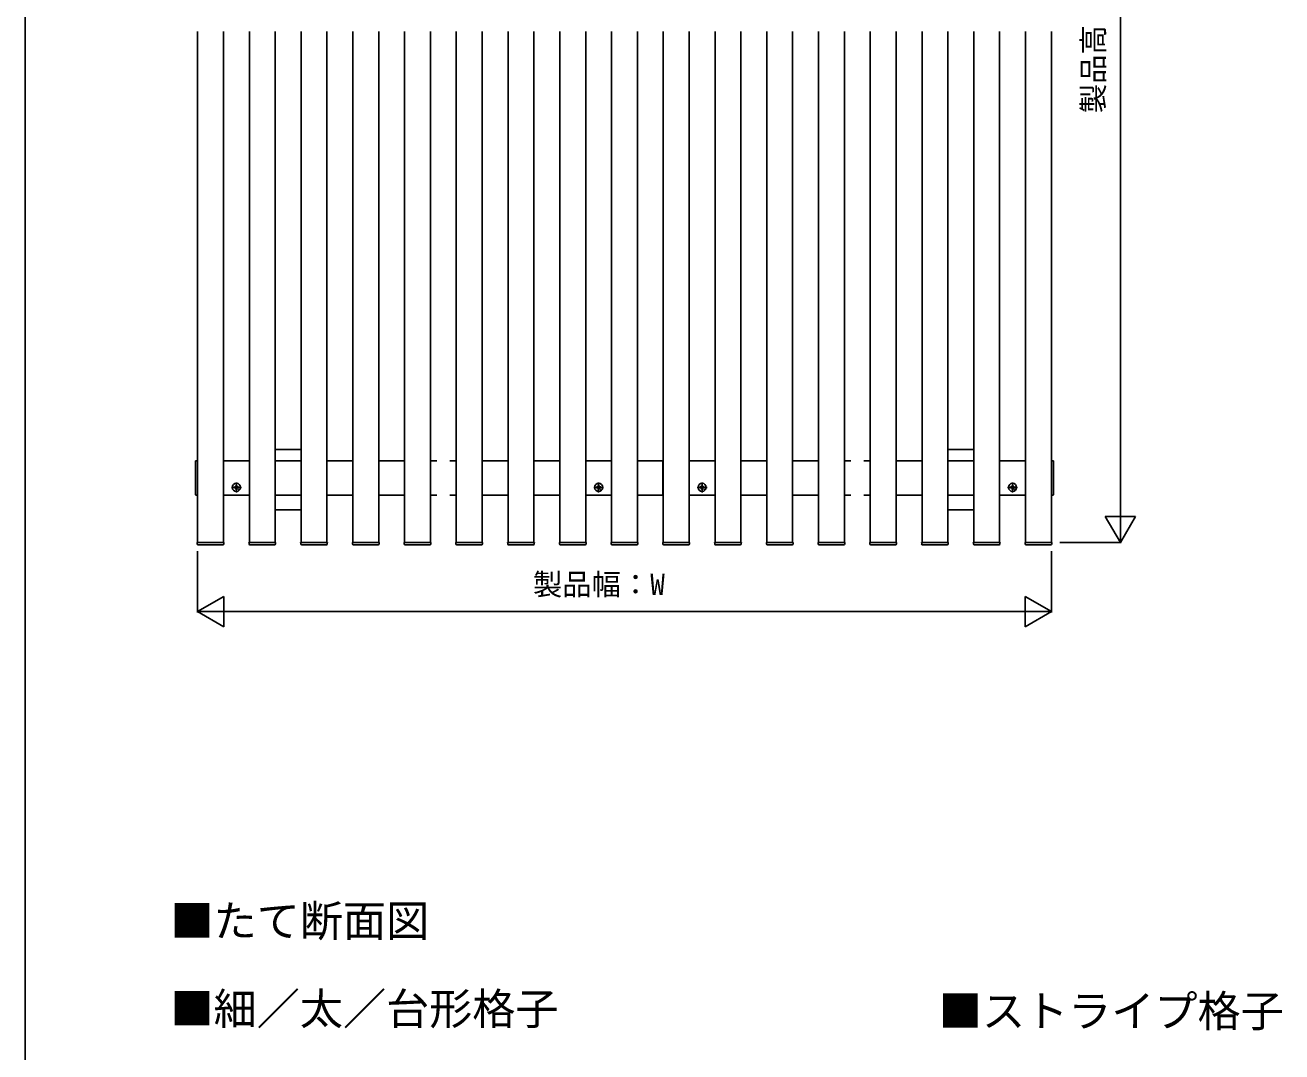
# Model space of a CAD drawing. Units: millimetres, scale not verified. Extents: x -1750 to 1750, y -2608 to 2592.
# Drawn here: x -1750 to -293, y -51 to 1139 of the extents above; entities that cross this region are included whole.
import ezdxf
from ezdxf.enums import TextEntityAlignment as Align

# ---------------------------------------------------------------- set-up
doc = ezdxf.new("R2010")
doc.units = ezdxf.units.MM
doc.header["$LTSCALE"] = 14
for name, color, linetype in [('0-2_USER1', 3, 'Continuous'), ('0-4_YKK_12', 2, 'Continuous'), ('0-5_YKK_13', 4, 'Continuous'), ('0-6_YKK_D', 6, 'Continuous'), ('0-7_YKK_ZWAK', 7, 'Continuous')]:
    doc.layers.add(name, color=color, linetype=linetype)
doc.styles.add('ＭＳ ゴシック', font='')
doc.styles.get('ＭＳ ゴシック').set_extended_font_data('MS Gothic')

msp = doc.modelspace()

# ---------------------------------------------------------------- linework, layer by layer
at = {"layer": '0-4_YKK_12'}
for p, q in [((-1550, 539), (-1550, 1131.5)), ((-1490, 539), (-1490, 1131.5)), ((-1430, 539), (-1430, 1131.5)), ((-1370, 539), (-1370, 1131.5)), ((-1310, 539), (-1310, 1131.5)), ((-1250, 539), (-1250, 1131.5)), ((-1190, 539), (-1190, 1131.5)), ((-1130, 539), (-1130, 1131.5)), ((-1070, 539), (-1070, 1131.5)), ((-1010, 539), (-1010, 1131.5)), ((-950, 539), (-950, 1131.5)), ((-890, 539), (-890, 1131.5)), ((-830, 539), (-830, 1131.5)), ((-770, 539), (-770, 1131.5)), ((-710, 539), (-710, 1131.5)), ((-650, 539), (-650, 1131.5)), ((-590, 539), (-590, 1131.5)), ((-1520, 634), (-1490, 634)), ((-1460, 634), (-1430, 634)), ((-1400, 634), (-1370, 634)), ((-1340, 634), (-1310, 634)), ((-1280, 634), (-1272.5, 634)), ((-1257.5, 634), (-1250, 634)), ((-1220, 634), (-1190, 634)), ((-1160, 634), (-1130, 634)), ((-1100, 634), (-1070, 634)), ((-1040, 634), (-1010, 634)), ((-1010.6, 634), (-1010.6, 594)), ((-980, 634), (-950, 634)), ((-920, 634), (-890, 634)), ((-860, 634), (-830, 634)), ((-800, 634), (-792.5, 634)), ((-777.5, 634), (-770, 634)), ((-740, 634), (-710, 634)), ((-680, 634), (-650, 634)), ((-620, 634), (-590, 634)), ((-1520, 594), (-1490, 594)), ((-1460, 594), (-1430, 594)), ((-1400, 594), (-1370, 594)), ((-1340, 594), (-1310, 594)), ((-1280, 594), (-1272.5, 594)), ((-1257.5, 594), (-1250, 594)), ((-1220, 594), (-1190, 594)), ((-1160, 594), (-1130, 594)), ((-1100, 594), (-1070, 594)), ((-1040, 594), (-1010, 594)), ((-980, 594), (-950, 594)), ((-920, 594), (-890, 594)), ((-860, 594), (-830, 594)), ((-800, 594), (-792.5, 594)), ((-777.5, 594), (-770, 594)), ((-740, 594), (-710, 594)), ((-680, 594), (-650, 594)), ((-620, 594), (-590, 594))]:
    msp.add_line(p, q, dxfattribs=at)
for points in [[(-1550, 539), (-1520, 539), (-1520, 1131.5)], [(-1490, 539), (-1460, 539), (-1460, 1131.5)], [(-1430, 539), (-1400, 539), (-1400, 1131.5)], [(-1370, 539), (-1340, 539), (-1340, 1131.5)], [(-1310, 539), (-1280, 539), (-1280, 1131.5)], [(-1250, 539), (-1220, 539), (-1220, 1131.5)], [(-1190, 539), (-1160, 539), (-1160, 1131.5)], [(-1130, 539), (-1100, 539), (-1100, 1131.5)], [(-1070, 539), (-1040, 539), (-1040, 1131.5)], [(-1010, 539), (-980, 539), (-980, 1131.5)], [(-950, 539), (-920, 539), (-920, 1131.5)], [(-890, 539), (-860, 539), (-860, 1131.5)], [(-830, 539), (-800, 539), (-800, 1131.5)], [(-770, 539), (-740, 539), (-740, 1131.5)], [(-710, 539), (-680, 539), (-680, 1131.5)], [(-650, 539), (-620, 539), (-620, 1131.5)], [(-590, 539), (-560, 539), (-560, 1131.5)]]:
    msp.add_lwpolyline(points, dxfattribs=at)
at = {"layer": '0-5_YKK_13'}
for p, q in [((-1430, 647), (-1460, 647)), ((-680, 647), (-650, 647)), ((-1552.5, 594.62), (-1552.5, 633.38)), ((-1460, 634), (-1430, 634)), ((-650, 634), (-680, 634)), ((-557.5, 594.62), (-557.5, 633.38)), ((-1499.27, 603), (-1510.74, 603)), ((-1507.38, 603.59), (-1506.34, 603.61)), ((-1507.37, 602.41), (-1506.34, 602.39)), ((-1506.34, 603.61), (-1505.73, 603.73)), ((-1506.34, 602.39), (-1505.73, 602.27)), ((-1505.61, 604.34), (-1505.73, 603.73)), ((-1505.61, 601.66), (-1505.73, 602.27)), ((-1505.59, 605.38), (-1505.61, 604.34)), ((-1505.59, 600.62), (-1505.61, 601.66)), ((-1505, 608.73), (-1505, 597.26)), ((-1504.41, 605.38), (-1504.39, 604.34)), ((-1504.41, 600.62), (-1504.39, 601.66)), ((-1504.39, 604.34), (-1504.27, 603.73)), ((-1504.39, 601.66), (-1504.27, 602.27)), ((-1503.66, 603.61), (-1504.27, 603.73)), ((-1503.66, 602.39), (-1504.27, 602.27)), ((-1502.62, 603.59), (-1503.66, 603.61)), ((-1502.62, 602.41), (-1503.66, 602.39)), ((-1079.27, 603), (-1090.74, 603)), ((-1087.38, 603.59), (-1086.34, 603.61)), ((-1087.37, 602.41), (-1086.34, 602.39)), ((-1086.34, 603.61), (-1085.73, 603.73)), ((-1086.34, 602.39), (-1085.73, 602.27)), ((-1085.61, 604.34), (-1085.73, 603.73)), ((-1085.61, 601.66), (-1085.73, 602.27)), ((-1085.59, 605.38), (-1085.61, 604.34)), ((-1085.59, 600.62), (-1085.61, 601.66)), ((-1085, 608.73), (-1085, 597.26)), ((-1084.41, 605.38), (-1084.39, 604.34)), ((-1084.41, 600.62), (-1084.39, 601.66)), ((-1084.39, 604.34), (-1084.27, 603.73)), ((-1084.39, 601.66), (-1084.27, 602.27)), ((-1083.66, 603.61), (-1084.27, 603.73)), ((-1083.66, 602.39), (-1084.27, 602.27)), ((-1082.62, 603.59), (-1083.66, 603.61)), ((-1082.62, 602.41), (-1083.66, 602.39)), ((-959.27, 603), (-970.74, 603)), ((-967.38, 603.59), (-966.34, 603.61)), ((-967.37, 602.41), (-966.34, 602.39)), ((-966.34, 603.61), (-965.73, 603.73)), ((-966.34, 602.39), (-965.73, 602.27)), ((-965.61, 604.34), (-965.73, 603.73)), ((-965.61, 601.66), (-965.73, 602.27)), ((-965.59, 605.38), (-965.61, 604.34)), ((-965.59, 600.62), (-965.61, 601.66)), ((-965, 608.73), (-965, 597.26)), ((-964.41, 605.38), (-964.39, 604.34)), ((-964.41, 600.62), (-964.39, 601.66)), ((-964.39, 604.34), (-964.27, 603.73)), ((-964.39, 601.66), (-964.27, 602.27)), ((-963.66, 603.61), (-964.27, 603.73)), ((-963.66, 602.39), (-964.27, 602.27)), ((-962.62, 603.59), (-963.66, 603.61)), ((-962.62, 602.41), (-963.66, 602.39)), ((-599.26, 603), (-610.73, 603)), ((-607.38, 603.59), (-606.34, 603.61)), ((-607.37, 602.41), (-606.34, 602.39)), ((-606.34, 603.61), (-605.73, 603.73)), ((-606.34, 602.39), (-605.73, 602.27)), ((-605.61, 604.34), (-605.73, 603.73)), ((-605.61, 601.66), (-605.73, 602.27)), ((-605.59, 605.38), (-605.61, 604.34)), ((-605.59, 600.62), (-605.61, 601.66)), ((-605, 608.73), (-605, 597.26)), ((-604.41, 605.38), (-604.39, 604.34)), ((-604.41, 600.62), (-604.39, 601.66)), ((-604.39, 604.34), (-604.27, 603.73)), ((-604.39, 601.66), (-604.27, 602.27)), ((-603.66, 603.61), (-604.27, 603.73)), ((-603.66, 602.39), (-604.27, 602.27)), ((-602.62, 603.59), (-603.66, 603.61)), ((-602.62, 602.41), (-603.66, 602.39)), ((-1550, 594), (-1552.03, 594.12)), ((-1550, 594.5), (-1550, 594)), ((-1460, 594), (-1430, 594)), ((-650, 594), (-680, 594)), ((-560, 594.5), (-560, 594)), ((-560, 594), (-557.97, 594.12)), ((-1460, 577), (-1430, 577)), ((-650, 577), (-680, 577)), ((-1520.3, 539), (-1549.7, 539)), ((-1520.59, 536.5), (-1549.41, 536.5)), ((-1520.3, 539), (-1519.5, 539)), ((-1519.5, 539), (-1519.6, 537.44)), ((-1460.3, 539), (-1489.7, 539)), ((-1460.59, 536.5), (-1489.41, 536.5)), ((-1460.3, 539), (-1459.5, 539)), ((-1459.5, 539), (-1459.6, 537.44)), ((-1400.3, 539), (-1429.7, 539)), ((-1400.59, 536.5), (-1429.41, 536.5)), ((-1400.3, 539), (-1399.5, 539)), ((-1399.5, 539), (-1399.6, 537.44)), ((-1340.3, 539), (-1369.7, 539)), ((-1340.59, 536.5), (-1369.41, 536.5)), ((-1340.3, 539), (-1339.5, 539)), ((-1339.5, 539), (-1339.6, 537.44)), ((-1280.3, 539), (-1309.7, 539)), ((-1280.59, 536.5), (-1309.41, 536.5)), ((-1280.3, 539), (-1279.5, 539)), ((-1279.5, 539), (-1279.6, 537.44)), ((-1220.3, 539), (-1249.7, 539)), ((-1220.59, 536.5), (-1249.41, 536.5)), ((-1220.3, 539), (-1219.5, 539)), ((-1219.5, 539), (-1219.6, 537.44)), ((-1160.3, 539), (-1189.7, 539)), ((-1160.59, 536.5), (-1189.41, 536.5)), ((-1160.3, 539), (-1159.5, 539)), ((-1159.5, 539), (-1159.6, 537.44)), ((-1100.3, 539), (-1129.7, 539)), ((-1100.59, 536.5), (-1129.41, 536.5)), ((-1100.3, 539), (-1099.5, 539)), ((-1099.5, 539), (-1099.6, 537.44)), ((-1040.3, 539), (-1069.7, 539)), ((-1040.59, 536.5), (-1069.41, 536.5)), ((-1040.3, 539), (-1039.5, 539)), ((-1039.5, 539), (-1039.6, 537.44)), ((-980.3, 539), (-1009.7, 539)), ((-980.59, 536.5), (-1009.41, 536.5)), ((-980.3, 539), (-979.5, 539)), ((-979.5, 539), (-979.6, 537.44)), ((-920.3, 539), (-949.7, 539)), ((-920.59, 536.5), (-949.41, 536.5)), ((-920.3, 539), (-919.5, 539)), ((-919.5, 539), (-919.6, 537.44)), ((-860.3, 539), (-889.7, 539)), ((-860.59, 536.5), (-889.41, 536.5)), ((-860.3, 539), (-859.5, 539)), ((-859.5, 539), (-859.6, 537.44)), ((-800.3, 539), (-829.7, 539)), ((-800.59, 536.5), (-829.41, 536.5)), ((-800.3, 539), (-799.5, 539)), ((-799.5, 539), (-799.6, 537.44)), ((-740.3, 539), (-769.7, 539)), ((-740.59, 536.5), (-769.41, 536.5)), ((-740.3, 539), (-739.5, 539)), ((-739.5, 539), (-739.6, 537.44)), ((-680.3, 539), (-709.7, 539)), ((-680.59, 536.5), (-709.41, 536.5)), ((-680.3, 539), (-679.5, 539)), ((-679.5, 539), (-679.6, 537.44)), ((-620.3, 539), (-649.7, 539)), ((-620.59, 536.5), (-649.41, 536.5)), ((-620.3, 539), (-619.5, 539)), ((-619.5, 539), (-619.6, 537.44)), ((-560.3, 539), (-589.7, 539)), ((-560.59, 536.5), (-589.41, 536.5)), ((-560.3, 539), (-559.5, 539)), ((-559.5, 539), (-559.6, 537.44))]:
    msp.add_line(p, q, dxfattribs=at)
for points in [[(-1552.03, 633.88), (-1550, 634), (-1550, 633.5), (-1550, 594.5)], [(-557.97, 633.88), (-560, 634), (-560, 633.5), (-560, 594.5)], [(-1550.4, 537.44), (-1550.5, 539), (-1549.7, 539)], [(-1490.4, 537.44), (-1490.5, 539), (-1489.7, 539)], [(-1430.4, 537.44), (-1430.5, 539), (-1429.7, 539)], [(-1370.4, 537.44), (-1370.5, 539), (-1369.7, 539)], [(-1310.4, 537.44), (-1310.5, 539), (-1309.7, 539)], [(-1250.4, 537.44), (-1250.5, 539), (-1249.7, 539)], [(-1190.4, 537.44), (-1190.5, 539), (-1189.7, 539)], [(-1130.4, 537.44), (-1130.5, 539), (-1129.7, 539)], [(-1070.4, 537.44), (-1070.5, 539), (-1069.7, 539)], [(-1010.4, 537.44), (-1010.5, 539), (-1009.7, 539)], [(-950.4, 537.44), (-950.5, 539), (-949.7, 539)], [(-890.4, 537.44), (-890.5, 539), (-889.7, 539)], [(-830.4, 537.44), (-830.5, 539), (-829.7, 539)], [(-770.4, 537.44), (-770.5, 539), (-769.7, 539)], [(-710.4, 537.44), (-710.5, 539), (-709.7, 539)], [(-650.4, 537.44), (-650.5, 539), (-649.7, 539)], [(-590.4, 537.44), (-590.5, 539), (-589.7, 539)]]:
    msp.add_lwpolyline(points, dxfattribs=at)
for centre, radius in [((-1505, 603), 4.74), ((-1502.36, 600.36), 0.3), ((-1085, 603), 4.74), ((-1082.36, 600.36), 0.3), ((-965, 603), 4.74), ((-962.36, 600.36), 0.3), ((-605, 603), 4.74), ((-602.36, 600.36), 0.3)]:
    msp.add_circle(centre, radius, dxfattribs=at)
for centre, radius, start, end in [((-1552, 633.38), 0.5, 93.5, 180), ((-558, 633.38), 0.5, 0, 86.5), ((-1505, 603), 2.45, 165.9892, 194.0108), ((-1505, 603), 2.45, 75.9892, 104.0108), ((-1505, 603), 2.45, 255.9892, 284.0108), ((-1505, 603), 2.45, 345.9892, 14.0108), ((-1085, 603), 2.45, 165.9892, 194.0108), ((-1085, 603), 2.45, 75.9892, 104.0108), ((-1085, 603), 2.45, 255.9892, 284.0108), ((-1085, 603), 2.45, 345.9892, 14.0108), ((-965, 603), 2.45, 165.9892, 194.0108), ((-965, 603), 2.45, 75.9892, 104.0108), ((-965, 603), 2.45, 255.9892, 284.0108), ((-965, 603), 2.45, 345.9892, 14.0108), ((-605, 603), 2.45, 165.9892, 194.0108), ((-605, 603), 2.45, 75.9892, 104.0108), ((-605, 603), 2.45, 255.9892, 284.0108), ((-605, 603), 2.45, 345.9892, 14.0108), ((-1552, 594.62), 0.5, 180, 266.5), ((-558, 594.62), 0.5, 273.5, 0), ((-1549.41, 537.5), 1, 183.5, 270), ((-1520.59, 537.5), 1, 270, 356.5), ((-1489.41, 537.5), 1, 183.5, 270), ((-1460.59, 537.5), 1, 270, 356.5), ((-1429.41, 537.5), 1, 183.5, 270), ((-1400.59, 537.5), 1, 270, 356.5), ((-1369.41, 537.5), 1, 183.5, 270), ((-1340.59, 537.5), 1, 270, 356.5), ((-1309.41, 537.5), 1, 183.5, 270), ((-1280.59, 537.5), 1, 270, 356.5), ((-1249.41, 537.5), 1, 183.5, 270), ((-1220.59, 537.5), 1, 270, 356.5), ((-1189.41, 537.5), 1, 183.5, 270), ((-1160.59, 537.5), 1, 270, 356.5), ((-1129.41, 537.5), 1, 183.5, 270), ((-1100.59, 537.5), 1, 270, 356.5), ((-1069.41, 537.5), 1, 183.5, 270), ((-1040.59, 537.5), 1, 270, 356.5), ((-1009.41, 537.5), 1, 183.5, 270), ((-980.59, 537.5), 1, 270, 356.5), ((-949.41, 537.5), 1, 183.5, 270), ((-920.59, 537.5), 1, 270, 356.5), ((-889.41, 537.5), 1, 183.5, 270), ((-860.59, 537.5), 1, 270, 356.5), ((-829.41, 537.5), 1, 183.5, 270), ((-800.59, 537.5), 1, 270, 356.5), ((-769.41, 537.5), 1, 183.5, 270), ((-740.59, 537.5), 1, 270, 356.5), ((-709.41, 537.5), 1, 183.5, 270), ((-680.59, 537.5), 1, 270, 356.5), ((-649.41, 537.5), 1, 183.5, 270), ((-620.59, 537.5), 1, 270, 356.5), ((-589.41, 537.5), 1, 183.5, 270), ((-560.59, 537.5), 1, 270, 356.5)]:
    msp.add_arc(centre, radius, start, end, dxfattribs=at)
at = {"layer": '0-6_YKK_D'}
for p, q in [((-480, 1704), (-480, 574)), ((-480, 539), (-480, 599.62)), ((-480, 539), (-497.5, 569.31)), ((-462.5, 569.31), (-497.5, 569.31)), ((-480, 539), (-462.5, 569.31)), ((-1550, 529), (-1550, 458)), ((-560, 529), (-560, 458)), ((-550, 539), (-479, 539)), ((-1550, 459), (-1519.69, 476.5)), ((-1519.69, 441.5), (-1519.69, 476.5)), ((-560, 459), (-590.31, 476.5)), ((-590.31, 476.5), (-590.31, 441.5)), ((-1550, 459), (-1519.69, 441.5)), ((-1550, 459), (-1489.38, 459)), ((-1515, 459), (-595, 459)), ((-560, 459), (-620.62, 459)), ((-560, 459), (-590.31, 441.5))]:
    msp.add_line(p, q, dxfattribs=at)
at = {"layer": '0-7_YKK_ZWAK'}
msp.add_line((-1750, 2491.5), (-1750, -2608.5), dxfattribs=at)

# ---------------------------------------------------------------- texts
at = {"layer": '0-2_USER1', "style": 'ＭＳ ゴシック'}
for s, p in [('■たて断面図', (-1581.51, 71.11)), ('■細／太／台形格子', (-1581.51, -30.87)), ('■ストライプ格子', (-690.51, -33.43))]:
    msp.add_text(s, height=36.66, dxfattribs=at).set_placement(p, align=Align.BOTTOM_LEFT)
at = {"layer": '0-6_YKK_D', "style": 'ＭＳ ゴシック'}
msp.add_text('製品高：H', height=24.93, rotation=90, dxfattribs=at).set_placement((-491.6, 1036.9), align=Align.BOTTOM_LEFT)
msp.add_text('製品幅：W', height=24.93, dxfattribs=at).set_placement((-1161.15, 470.6), align=Align.BOTTOM_LEFT)

doc.saveas('drawing.dxf')
